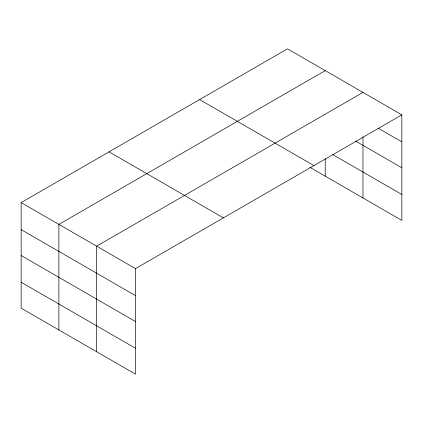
<?xml version="1.0" encoding="UTF-8"?>
<svg xmlns="http://www.w3.org/2000/svg" width="423" height="423" viewBox="0 0 423 423"><rect width="100%" height="100%" fill="white"/><g stroke="black" fill="none" stroke-linecap="round" stroke-linejoin="round"><path stroke-width="0.63" d="M401.85 114.839L287.508 48.825L21.15 202.606L21.15 308.161L135.492 374.175L135.492 268.621L401.85 114.839L401.85 220.394L309.805 167.254M325.239 70.609L58.882 224.391L58.882 329.945M362.976 92.394L96.613 246.175L96.613 351.73M378.411 128.322L401.85 141.858M355.542 141.039L401.85 167.772M332.674 154.538L401.85 194.48M199.608 99.569L313.951 165.589M109.049 151.857L223.392 217.871M21.15 202.606L135.492 268.621M21.15 229.62L135.492 295.635M21.15 255.54L135.492 321.554M21.15 282.241L135.492 348.256M362.976 136.904L362.976 197.948M325.239 158.673L325.239 176.164"/></g></svg>
